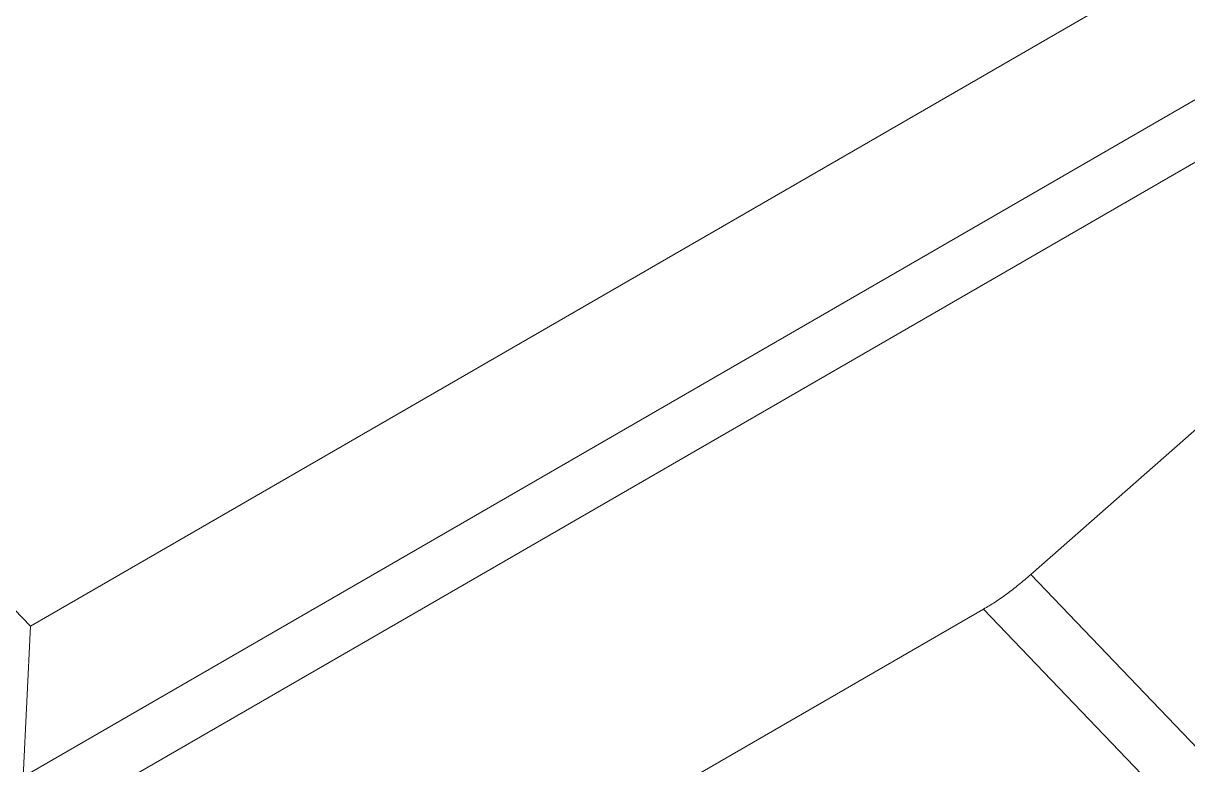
# Model space of a CAD drawing. Header units: millimetres. Extents: x 26816 to 90584, y 11074 to 56542.
# Drawn here: x 49376 to 50010, y 40034 to 40438 of the extents above; entities that cross this region are included whole.
import ezdxf

# ---------------------------------------------------------------- set-up
doc = ezdxf.new("R2010")
doc.units = ezdxf.units.MM
doc.layers.add('MAU_XANH', color=5, linetype='Continuous')

msp = doc.modelspace()

# ---------------------------------------------------------------- linework, layer by layer
at = {"layer": 'MAU_XANH', "linetype": 'Continuous', "lineweight": 0}
for p, q in [((49375.92, 40027.5), (50430.93, 40636.54)), ((49356.06, 39982.19), (50411.06, 40591.23)), ((49379.79, 40109.45), (50070.63, 40508.26)), ((49165.4, 40333.23), (49379.79, 40109.45)), ((49924.55, 40137.54), (50120.85, 40310.34)), ((49924.55, 40137.54), (68059.44, 21207.58)), ((49672.95, 39988.31), (49898.87, 40118.73)), ((49898.87, 40118.73), (68031.3, 21191.33)), ((49375.92, 40027.5), (49379.79, 40109.45))]:
    msp.add_line(p, q, dxfattribs=at)
msp.add_open_spline([(49898.87, 40118.73), (49900.93, 40119.97), (49905.06, 40122.45), (49911.53, 40126.98), (49918.07, 40131.98), (49922.39, 40135.69), (49924.55, 40137.54)], degree=3, dxfattribs=at)

doc.saveas('drawing.dxf')
